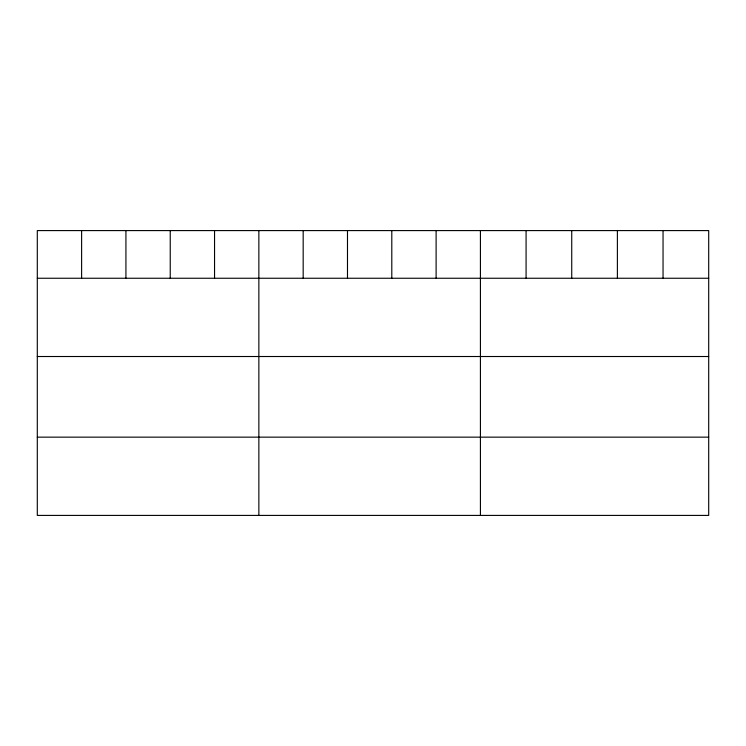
<?xml version="1.0" encoding="UTF-8"?>
<svg xmlns="http://www.w3.org/2000/svg" width="746" height="746" viewBox="0 0 746 746"><rect width="100%" height="100%" fill="white"/><g stroke="black" fill="none" stroke-linecap="round" stroke-linejoin="round"><path stroke-width="1.12" d="M708.7 278.249L708.7 515.411L37.3 515.411L37.3 230.589L708.7 230.589L708.7 278.249L37.3 278.249M37.3 356.513L708.7 356.513M37.3 437.147L708.7 437.147M663.045 230.589L663.045 278.249M617.39 230.589L617.39 278.249M571.734 230.589L571.734 278.249M526.079 230.589L526.079 278.249M480.424 230.589L480.424 515.411M436.112 230.589L436.112 278.249M391.799 230.589L391.799 278.249M347.487 230.589L347.487 278.249M303.174 230.589L303.174 278.249M258.862 230.589L258.862 515.411M214.55 230.589L214.55 278.249M170.237 230.589L170.237 278.249M125.925 230.589L125.925 278.249M81.612 230.589L81.612 278.249"/></g></svg>
